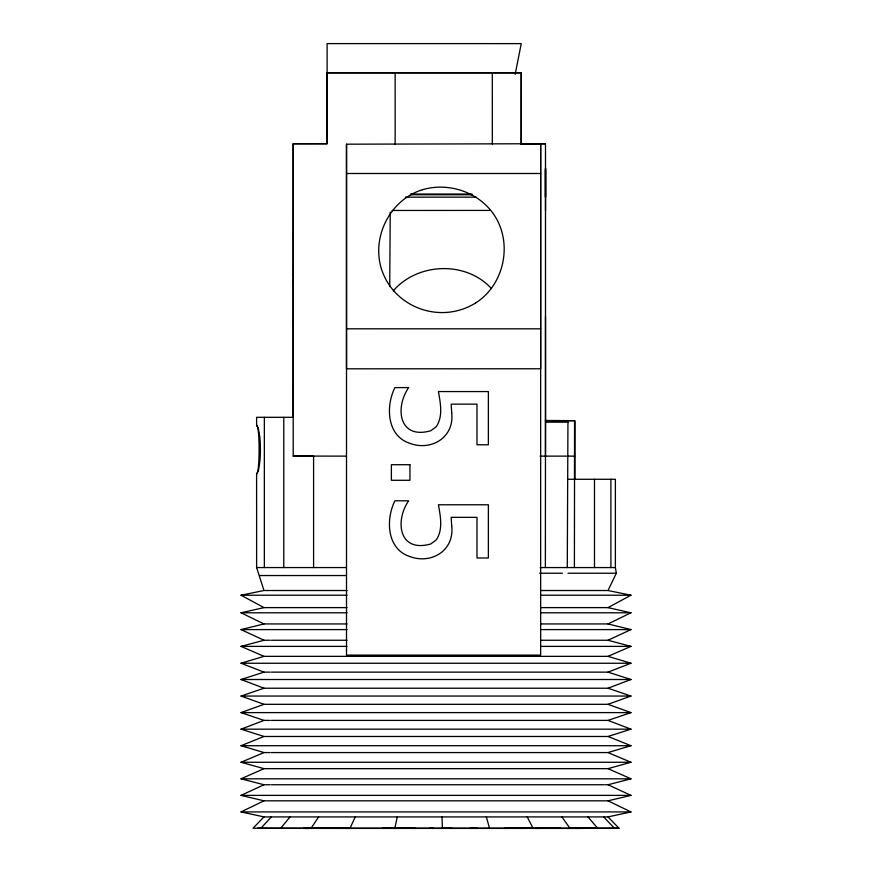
<?xml version="1.0" encoding="UTF-8"?>
<svg xmlns="http://www.w3.org/2000/svg" width="872" height="872" viewBox="0 0 872 872"><rect width="100%" height="100%" fill="white"/><g stroke="black" fill="none" stroke-linecap="round" stroke-linejoin="round"><path stroke-width="1.31" d="M347.078 590.518L263.987 590.518L256.619 567.563L256.608 473.801L258.559 469.932L259.954 460.601A24.024 3.957 -90 0 0 259.747 436.371L258.199 427.956L256.619 425.558L256.619 417.307L293.199 417.307M264.347 567.563L264.347 417.307M283.782 567.563L283.782 417.307M293.21 236.258L293.21 234.95L293.221 237.249M313.593 567.563L313.593 456.132L293.199 456.067L346.293 456.132M395.158 144.142L395.147 72.834M492.32 144.142L492.298 72.834M521.238 72.736L521.216 144.131L521.238 72.736L327.098 72.725L327.109 143.738L293.199 143.738L293.134 417.426M545.371 567.563L545.501 420.478L574.626 420.664L574.397 567.563M545.501 316.569L545.523 421.35M567.28 567.563L567.955 420.664M594.486 567.563L594.486 479.273M610.901 567.563L610.901 479.273M540.553 590.518L608.013 590.518L616.33 573.231L615.381 567.563L615.381 479.273L567.77 479.273M293.199 273.623L293.199 274.8M293.188 321.474L293.188 320.297M389.708 286.626L390.242 212.092M515.178 74.316L521.238 43.622L327.109 43.6L327.098 143.706L293.199 143.738L293.21 456.154M397.294 816.911L394.82 828.215L415.693 828.4M350.053 828.215L355.198 816.911M318.618 816.911L311.141 828.215L350.653 828.4M280.74 828.215L290.038 816.911M260.913 828.215L271.399 816.911M263.987 816.911L253.033 828.215L618.967 828.215L608.013 816.911L263.987 816.911L241.032 811.919L263.987 800.823L608.013 800.823L630.968 795.373L608.013 784.746L604.787 784.746M393.218 290.91C417.634 262.45 466.084 260.706 491.481 288.61M475.578 302.998C504.06 285.046 512.878 244.062 494.707 215.831C479.611 192.32 448.993 181.867 422.451 189.725M256.619 425.558L256.88 425.329A24.296 2.333 90 0 1 259.104 447.63A24.296 2.333 90 0 1 257.262 473.365L256.608 473.801M540.553 607.621L608.013 607.621L630.968 595.216L608.013 590.518M540.553 623.938L608.013 623.938L630.968 612.798L608.013 607.621M422.462 189.725C390.057 199.677 371.396 236.879 381.435 268.968M540.553 640.255L608.013 640.255L630.968 629.595L608.013 623.938M263.987 800.823L241.032 795.373L263.987 784.746L270.167 784.746M263.987 784.746L241.032 778.816L263.987 768.657L608.013 768.657L630.968 762.27L608.013 752.569L271.399 752.569M270.167 672.138L263.987 672.138L241.032 663.254L263.987 656.354L608.013 656.354L630.968 646.381L608.013 640.255M263.987 768.657L241.032 762.27L263.987 752.569L270.167 752.569M475.589 302.987C440.861 324.624 394.024 308.067 381.435 268.958M263.987 752.569L241.032 745.713L263.987 736.48L608.013 736.48L630.968 729.166L608.013 720.403L271.399 720.403M271.399 672.138L608.013 672.138L630.968 663.254L608.013 656.354M263.987 736.48L241.032 729.166L263.987 720.403L270.167 720.403M608.013 688.226L630.968 696.052L608.013 704.314L263.987 704.314L241.032 696.052L263.987 688.226L608.013 688.226L630.968 679.506L608.013 672.138M263.987 720.403L241.032 712.609L263.987 704.314M608.013 720.403L630.968 712.609L608.013 704.314M263.987 688.226L241.032 679.506L263.987 672.138M608.013 752.569L630.968 745.713L608.013 736.48M263.987 656.354L241.032 646.381L263.987 640.255L270.167 640.255M608.013 784.746L630.968 778.816L608.013 768.657M263.987 640.255L241.032 629.595L263.987 623.938L347.078 623.938M263.987 623.938L241.032 612.798L263.987 607.621L347.078 607.621M608.013 816.911L630.968 811.919L608.013 800.823M263.987 607.621L241.032 595.216L263.987 590.518M487.982 828.4L489.541 828.215L486.336 816.911M545.501 456.132L545.49 143.727L346.511 144.185L346.511 655.123L540.651 655.123L540.651 144.196L540.651 368.78L346.511 368.812L346.522 144.207M469.779 828.4L477.18 828.215M520.726 828.4L533.032 828.215L527.222 816.911M504.398 828.4L521.947 828.215M534.819 828.4L560.86 828.215M568.391 828.4L597.658 828.215L587.979 816.911M575.182 828.4L618.967 828.215M327.098 72.834L521.194 72.834M521.085 143.782L545.501 143.793M520.802 144.022L540.673 144.087M346.511 173.495L540.651 173.506M410.734 194.042L472.003 194.053M410.636 194.739L472.134 194.739M405.317 197.17L476.101 197.137M392.16 210.468L489.879 210.414M346.511 328.809L540.651 328.831M545.512 420.664L574.626 420.664L574.626 479.273L574.626 420.882M545.512 422.168L567.955 422.168M540.084 456.132L574.692 456.132M256.619 567.563L346.293 567.563M540.193 567.563L615.381 567.563M539.714 573.231L562.429 573.231M568.01 573.231L616.33 573.231M259.507 575.542L346.467 575.542M241.032 595.216L347.067 595.216M540.749 595.216L630.968 595.216M241.032 612.798L347.067 612.798M540.749 612.798L630.968 612.798M241.032 629.595L347.067 629.595M540.749 629.595L630.968 629.595M271.399 640.255L347.078 640.255M241.032 646.381L347.067 646.381M540.749 646.381L630.968 646.381M241.032 663.254L630.968 663.254M241.032 679.506L630.968 679.506M241.032 696.052L630.968 696.052M241.032 712.609L630.968 712.609M241.032 729.166L630.968 729.166M241.032 745.713L630.968 745.713M241.032 762.27L630.968 762.27M241.032 778.816L630.968 778.816M271.399 784.746L603.707 784.746M241.032 795.373L630.968 795.373M241.032 811.919L630.968 811.919M303.085 828.4L582.387 828.4M257.611 828.215L310.29 828.4M382.459 828.215L397.49 828.4M452.165 828.4L442.398 828.215L442.017 816.911M429.602 828.215L433.308 828.4M603.707 816.911L614.389 828.215M561.884 816.911L569.907 828.215M293.21 283.335L293.21 281.035M545.49 169.637L545.512 197.116L545.523 168.198L545.534 210.392M451.707 412.925C454.606 437.559 430.877 451.652 409.24 443.118C386.612 435.302 385.718 405.981 394.907 387.593L408.652 387.593C394.656 407.965 398.951 439.848 430.801 430.746L436.273 426.67C443.238 416.271 440.425 403.082 438.42 391.561L488.375 391.561L488.375 444.785L476.984 444.785L476.984 404.139L451.184 404.139L451.707 412.925M451.707 526.143C454.606 550.766 430.877 564.86 409.24 556.325C386.612 548.51 385.718 519.189 394.907 500.8L408.652 500.8C394.656 521.173 398.951 553.055 430.801 543.954L436.273 539.888C443.238 529.478 440.425 516.289 438.42 504.779L488.375 504.779L488.375 557.993L476.984 557.993L476.984 517.347L451.184 517.347L451.707 526.143M409.949 464.711L391.386 464.711L391.386 480.287L409.949 480.287L409.949 464.711"/></g></svg>
